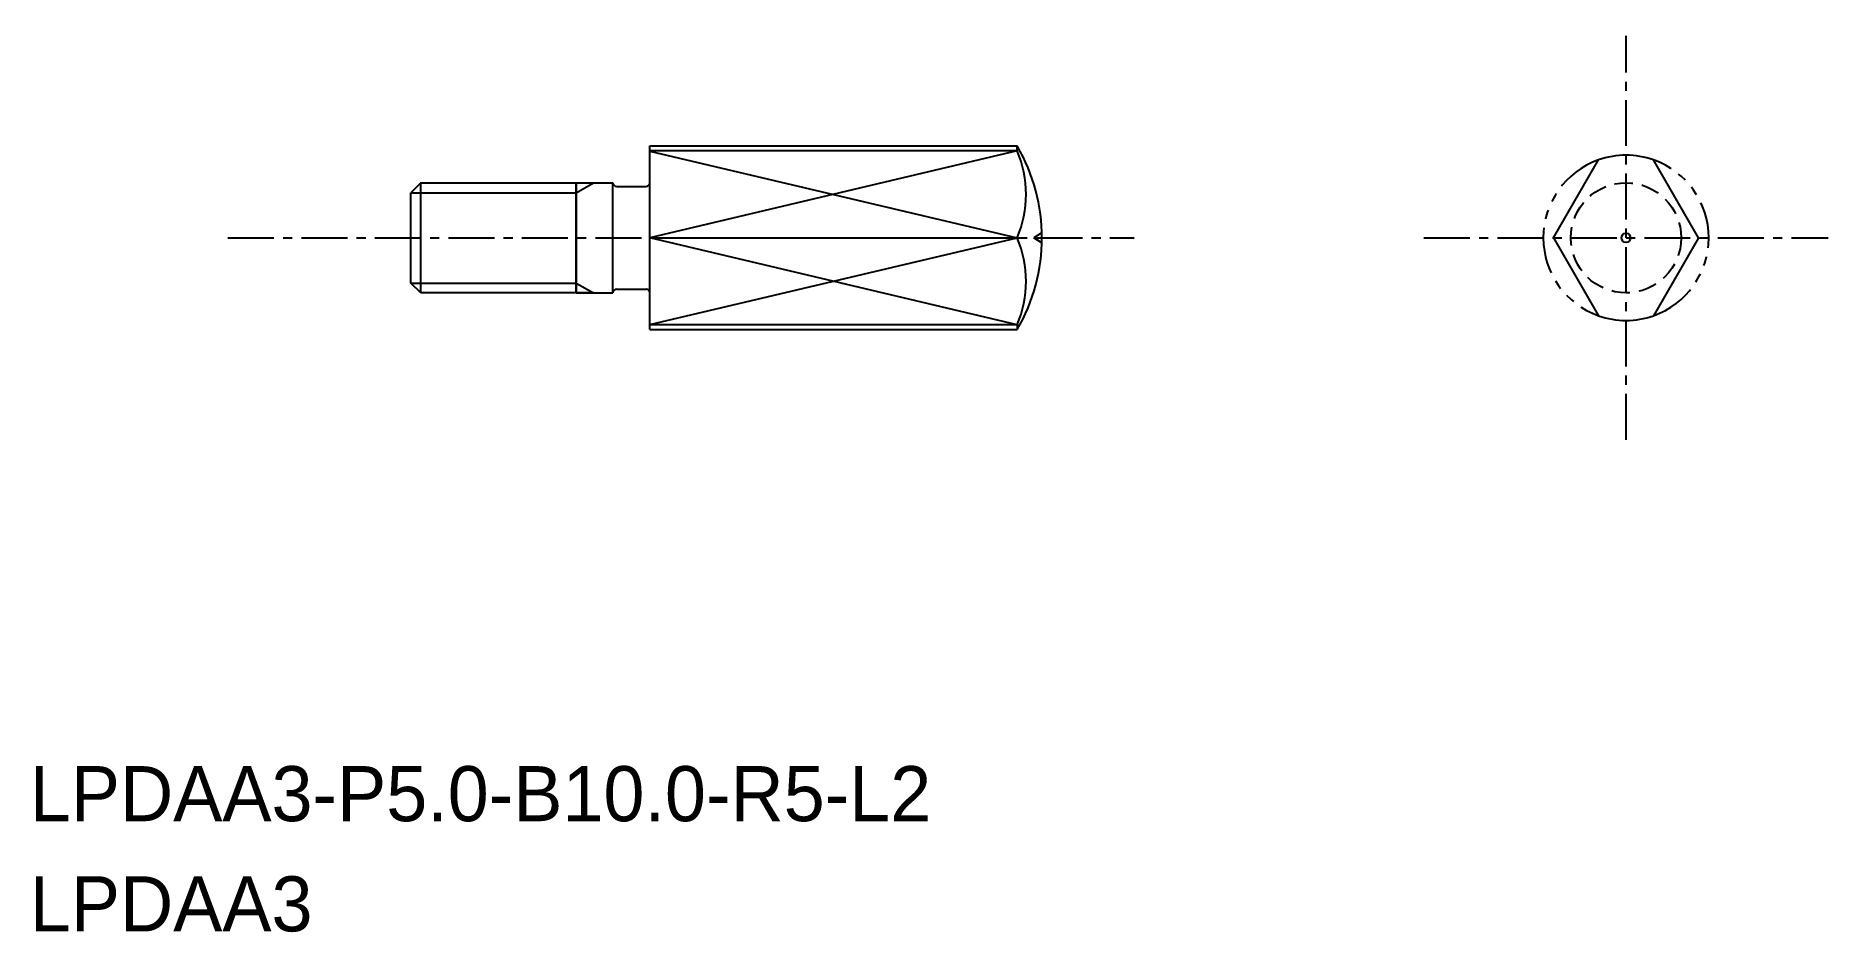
# Model space of a CAD drawing. Extents: x -2014.2 to -1965.5, y -453.1 to -428.7.
import ezdxf

# ---------------------------------------------------------------- set-up
doc = ezdxf.new("R2010")
doc.units = 0
for name, pattern in [('CENTER', [2, 1.25, -0.25, 0.25, -0.25]), ('DASHED', [0.75, 0.5, -0.25]), ('PHANTOM', [2.5, 1.25, -0.25, 0.25, -0.25, 0.25, -0.25])]:
    doc.linetypes.add(name, pattern=pattern)
doc.layers.get('0').update_dxf_attribs({"linetype": 'CONTINUOUS'})
doc.layers.add('CENTER', color=1, linetype='CENTER')

msp = doc.modelspace()

# ---------------------------------------------------------------- linework, layer by layer
for p, q in [((-1997.542, -436.678), (-1997.542, -431.678)), ((-1997.542, -431.678), (-1987.542, -431.678)), ((-1987.542, -431.809), (-1997.542, -431.809)), ((-1987.542, -431.809), (-1987.542, -431.678)), ((-1999.542, -432.678), (-1998.542, -432.678)), ((-1999.542, -435.678), (-1999.542, -432.678)), ((-1998.542, -435.678), (-1998.542, -432.678)), ((-1998.442, -432.778), (-1997.642, -432.778)), ((-1997.542, -432.678), (-1997.542, -432.678)), ((-1999.542, -435.678), (-1998.542, -435.678)), ((-1998.442, -435.578), (-1997.642, -435.578)), ((-1997.542, -435.678), (-1997.542, -435.678)), ((-1987.542, -436.548), (-1997.542, -436.548)), ((-1997.542, -436.678), (-1987.542, -436.678)), ((-1987.542, -436.548), (-1987.542, -436.678))]:
    msp.add_line(p, q)
at = {"color": 3, "linetype": 'CONTINUOUS'}
for p, q in [((-1987.542, -431.809), (-1997.542, -434.178)), ((-1997.542, -431.82), (-1987.542, -434.178)), ((-2004.042, -432.949), (-1999.542, -432.949)), ((-1999.542, -432.949), (-1999.074, -432.678)), ((-1997.542, -436.537), (-1987.542, -434.178)), ((-1987.542, -436.548), (-1997.542, -434.178)), ((-2004.042, -435.408), (-1999.542, -435.408)), ((-1999.542, -435.408), (-1999.074, -435.678))]:
    msp.add_line(p, q, dxfattribs=at)
at = {"color": 7, "linetype": 'CONTINUOUS'}
for p, q in [((-1972.951, -434.178), (-1971.727, -432.057)), ((-1969.002, -434.178), (-1970.227, -432.057)), ((-2003.772, -432.678), (-2004.042, -432.949)), ((-2004.042, -435.408), (-2004.042, -432.949)), ((-2003.772, -435.678), (-2003.772, -432.678)), ((-2003.772, -432.678), (-1999.074, -432.678)), ((-1999.542, -432.678), (-1999.542, -435.678)), ((-1997.542, -434.178), (-1987.542, -434.178)), ((-1972.951, -434.178), (-1971.727, -436.3)), ((-1969.002, -434.178), (-1970.227, -436.3)), ((-2003.772, -435.678), (-2004.042, -435.408)), ((-1999.074, -435.678), (-2003.772, -435.678))]:
    msp.add_line(p, q, dxfattribs=at)
at = {"color": 3}
for p in [(-1986.895, -434.054), (-1986.895, -434.303)]:
    msp.add_line(p, (-1987.088, -434.178), dxfattribs=at)
at = {"color": 3, "linetype": 'DASHED'}
msp.add_circle((-1970.977, -434.178), 1.5, dxfattribs=at)
msp.add_circle((-1970.977, -434.178), 0.125)
for centre, radius, start, end in [((-1991.872, -434.178), 5, 330, 30), ((-1970.977, -434.178), 2.25, 70.5288, 109.4712), ((-1998.442, -432.678), 0.1, 180, 270), ((-1997.642, -432.678), 0.1, 270, 0), ((-1998.442, -435.678), 0.1, 90, 180), ((-1997.642, -435.678), 0.1, 0, 90), ((-1970.977, -434.178), 2.25, 250.5288, 289.4712)]:
    msp.add_arc(centre, radius, start, end)
at = {"color": 7, "linetype": 'CONTINUOUS'}
for centre, start, end in [((-1990.346, -432.994), 337.0916, 22.9084), ((-1990.346, -435.363), 337.0914, 22.9082)]:
    msp.add_arc(centre, 3.044, start, end, dxfattribs=at)
at = {"color": 3, "linetype": 'PHANTOM'}
for start, end in [(109.4712, 250.5288), (289.4712, 70.5288)]:
    msp.add_arc((-1970.977, -434.178), 2.25, start, end, dxfattribs=at)
at = {"layer": 'CENTER', "color": 1, "linetype": 'CENTER'}
for p, q in [((-1970.977, -439.678), (-1970.977, -428.678)), ((-2009.02, -434.178), (-1984.357, -434.178)), ((-1976.477, -434.178), (-1965.477, -434.178))]:
    msp.add_line(p, q, dxfattribs=at)

# ---------------------------------------------------------------- texts
for s, p in [('LPDAA3-P5.0-B10.0-R5-L2 ', (-2014.411, -450.061)), ('LPDAA3', (-2014.411, -453.061))]:
    msp.add_text(s, height=1.5).set_placement(p)

doc.saveas('drawing.dxf')
